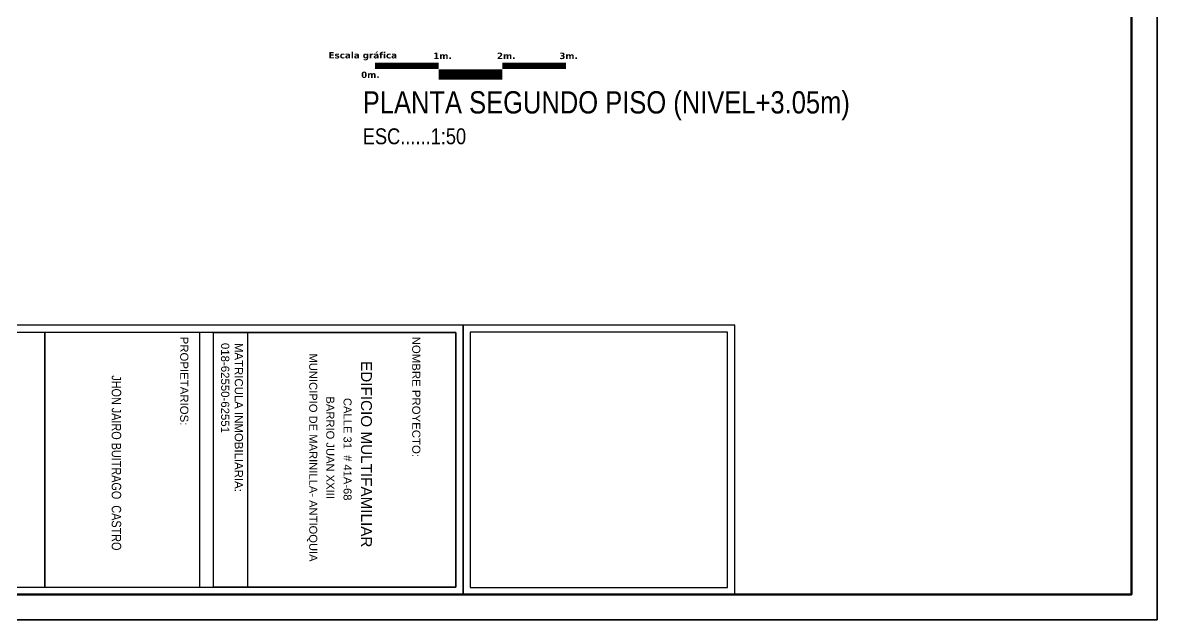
# Model space of a CAD drawing. Header units: metres. Extents: x 2750 to 2938, y 1259 to 1403.
# Drawn here: x 2766.96 to 2784.79, y 1352.53 to 1361.91 of the extents above; entities that cross this region are included whole.
import ezdxf

# ---------------------------------------------------------------- set-up
doc = ezdxf.new("R2010")
doc.units = ezdxf.units.M
doc.linetypes.add('CONTINUA', pattern=[0])
for name, color, linetype, lineweight in [('0.2', 3, 'Continuous', 20), ('ARQ - Escala Gráfica', 4, 'CONTINUA', 9), ('ARQ - Text Oscuros', 7, 'Continuous', 9), ('COTAS 75', 2, 'Continuous', 0), ('TITULOS', 131, 'Continuous', 90)]:
    doc.layers.add(name, color=color, linetype=linetype, lineweight=lineweight)
for name, color, linetype in [('2', 2, 'Continuous'), ('3', 3, 'Continuous'), ('A', 3, 'Continuous'), ('HATCH', 250, 'Continuous'), ('R-ROTULO', 7, 'Continuous'), ('R-ROTULO TEXTO', 4, 'Continuous'), ('Rótulo', 1, 'Continuous'), ('SECCION', 6, 'Continuous')]:
    doc.layers.add(name, color=color, linetype=linetype)
doc.styles.add('Arial Narrow', font='Arial Narrow.ttf')
doc.styles.get("Standard").update_dxf_attribs({"font": 'Arial.ttf'})
doc.styles.add('TECNICA', font='TECHNIC_.TTF', dxfattribs={"height": 0.25})
picture_1 = doc.add_image_def('image1.png', size_in_pixel=(1269, 1280))

msp = doc.modelspace()

# ---------------------------------------------------------------- linework, layer by layer
at = {"layer": '0.2', "transparency": 33554687}
msp.add_lwpolyline([(2749.782, 1402.531), (2784.782, 1402.531), (2784.782, 1352.531), (2749.782, 1352.531), (2749.782, 1402.531)], close=True, dxfattribs=at)
at = {"layer": '2', "transparency": 33554687}
msp.add_lwpolyline([(2749.782, 1402.531), (2784.782, 1402.531), (2784.782, 1352.531), (2749.782, 1352.531), (2749.782, 1402.531)], close=True, dxfattribs=at)
at = {"layer": '3', "transparency": 33554687}
msp.add_lwpolyline([(2749.782, 1402.531), (2784.782, 1402.531), (2784.782, 1352.531), (2749.782, 1352.531), (2749.782, 1402.531)], close=True, dxfattribs=at)
at = {"layer": 'A', "transparency": 33554687, "const_width": 0.01}
msp.add_lwpolyline([(2749.782, 1402.531), (2784.782, 1402.531), (2784.782, 1352.531), (2749.782, 1352.531), (2749.782, 1402.531)], close=True, dxfattribs=at)
at = {"layer": 'ARQ - Escala Gráfica', "color": 252, "transparency": 33554687, "const_width": 0.1}
for points in [[(2773.497, 1361.235), (2772.497, 1361.235)], [(2775.497, 1361.235), (2774.497, 1361.235)]]:
    msp.add_lwpolyline(points, dxfattribs=at)
at = {"layer": 'ARQ - Escala Gráfica', "color": 253, "transparency": 33554687, "const_width": 0.16}
msp.add_lwpolyline([(2773.497, 1361.098), (2774.497, 1361.098)], dxfattribs=at)
at = {"layer": 'HATCH', "color": 6, "transparency": 33554687, "flags": 128}
msp.add_lwpolyline([(2749.782, 1402.531), (2784.782, 1402.531), (2784.782, 1352.531), (2749.782, 1352.531), (2749.782, 1402.531)], close=True, dxfattribs=at)
msp.add_lwpolyline([(2749.782, 1402.531), (2784.782, 1402.531), (2784.782, 1352.531), (2749.782, 1352.531), (2749.782, 1402.531)], close=True, dxfattribs=at)
msp.add_lwpolyline([(2749.782, 1402.531), (2784.782, 1402.531), (2784.782, 1352.531), (2749.782, 1352.531), (2749.782, 1402.531)], close=True, dxfattribs=at)
at = {"layer": 'R-ROTULO', "color": 1, "transparency": 33554687}
msp.add_line((2770.494, 1357.048), (2770.494, 1353.045), dxfattribs=at)
at = {"layer": 'R-ROTULO', "color": 252, "transparency": 33554687}
msp.add_lwpolyline([(2749.782, 1402.531), (2749.782, 1352.531), (2784.782, 1352.531), (2784.782, 1402.531)], close=True, dxfattribs=at)
at = {"layer": 'R-ROTULO', "color": 1, "transparency": 33554687}
for points in [[(2762.174, 1357.048), (2762.174, 1353.045), (2767.311, 1353.045), (2767.311, 1357.048)], [(2767.311, 1357.048), (2767.311, 1353.045), (2769.742, 1353.045), (2769.742, 1357.048)], [(2773.765, 1357.048), (2773.765, 1353.045), (2769.961, 1353.045), (2769.961, 1357.048)]]:
    msp.add_lwpolyline(points, close=True, dxfattribs=at)
at = {"layer": 'Rótulo', "linetype": 'Continuous', "ltscale": 0.5, "transparency": 33554687}
for points in [[(2750.182, 1357.162), (2750.182, 1352.931), (2773.879, 1352.931), (2773.879, 1357.162)], [(2750.296, 1357.048), (2750.296, 1353.045), (2773.765, 1353.045), (2773.765, 1357.048)]]:
    msp.add_lwpolyline(points, close=True, dxfattribs=at)
at = {"layer": 'Rótulo', "color": 20, "transparency": 33554687}
for points in [[(2773.879, 1357.162), (2773.879, 1352.931), (2778.147, 1352.931), (2778.147, 1357.162)], [(2773.99, 1357.051), (2773.99, 1353.042), (2778.036, 1353.042), (2778.036, 1357.051)]]:
    msp.add_lwpolyline(points, close=True, dxfattribs=at)
at = {"layer": 'SECCION', "color": 1, "linetype": 'CONTINUA', "transparency": 33554687}
msp.add_lwpolyline([(2749.782, 1402.531), (2784.782, 1402.531), (2784.782, 1352.531), (2749.782, 1352.531), (2749.782, 1402.531)], close=True, dxfattribs=at)
msp.add_lwpolyline([(2749.782, 1402.531), (2784.782, 1402.531), (2784.782, 1352.531), (2749.782, 1352.531), (2749.782, 1402.531)], close=True, dxfattribs=at)
at = {"layer": 'TITULOS', "transparency": 33554687}
msp.add_lwpolyline([(2750.182, 1352.931), (2784.382, 1352.931), (2784.382, 1402.131), (2750.182, 1402.131), (2750.182, 1352.931)], dxfattribs=at)

# ---------------------------------------------------------------- texts
at = {"layer": 'ARQ - Text Oscuros', "transparency": 33554687, "char_height": 0.1, "width": 2.00521, "attachment_point": 1}
for s, insert in [('{\\fVerdana|b1|i0|c0|p34;Escala gráfica}', (2771.767, 1361.451)), ('{\\fVerdana|b1|i0|c0|p34;1m.}', (2773.412, 1361.441)), ('{\\fVerdana|b1|i0|c0|p34;2m.}', (2774.412, 1361.441)), ('{\\fVerdana|b1|i0|c0|p34;3m.}', (2775.392, 1361.441)), ('{\\fVerdana|b1|i0|c0|p34;0m.}', (2772.278, 1361.144))]:
    msp.add_mtext(s, dxfattribs=dict(at, insert=insert))
at = {"layer": 'ARQ - Text Oscuros', "linetype": 'Continuous', "transparency": 33554687, "insert": (2772.304, 1360.836), "char_height": 0.35, "attachment_point": 1, "style": 'TECNICA'}
msp.add_mtext_dynamic_manual_height_columns('PLANTA SEGUNDO PISO (NIVEL+3.05m) \\P{\\H0.71429x;ESC......1:50}', width=13.39095, gutter_width=0.4, heights=[0], dxfattribs=at)
at = {"layer": 'R-ROTULO TEXTO', "transparency": 33554687}
for s, height, p in [('MUNICIPIO DE MARINILLA- ANTIOQUIA', 0.12571, (2771.463, 1356.716)), ('EDIFICIO MULTIFAMILIAR ', 0.17143, (2772.276, 1356.597)), ('BARRIO JUAN XXIII', 0.12571, (2771.731, 1356.042)), ('CALLE 31  # 41A-68', 0.12571, (2772.002, 1356.018))]:
    msp.add_text(s, height=height, rotation=270, dxfattribs=at).set_placement(p)
at = {"layer": 'R-ROTULO TEXTO', "transparency": 33554687, "char_height": 0.12826, "attachment_point": 1, "rotation": 270}
for s, insert, width in [('PROPIETARIOS:', (2769.564, 1356.981), 2.62524), ('NOMBRE PROYECTO:', (2773.209, 1356.981), 2.62524), ('MATRICULA INMOBILIARIA: 018-62550-62551 ', (2770.421, 1356.882), 3.42331)]:
    msp.add_mtext(s, dxfattribs=dict(at, insert=insert, width=width))
at = {"layer": 'R-ROTULO TEXTO', "transparency": 33554687, "insert": (2768.508, 1356.374), "char_height": 0.14857, "width": 5.22111, "attachment_point": 1, "rotation": 270, "style": 'Arial Narrow'}
msp.add_mtext('JHON JAIRO BUITRAGO  CASTRO', dxfattribs=at)

# ---------------------------------------------------------------- pictures from other files: only their frames are drawn
at = {"layer": 'COTAS 75', "transparency": 33554687}
image = msp.add_image(picture_1, insert=(2773.99, 1357.051), size_in_units=(4.011, 4.046), rotation=-90, dxfattribs=at)
image.dxf.flags = 7

doc.saveas('drawing.dxf')
